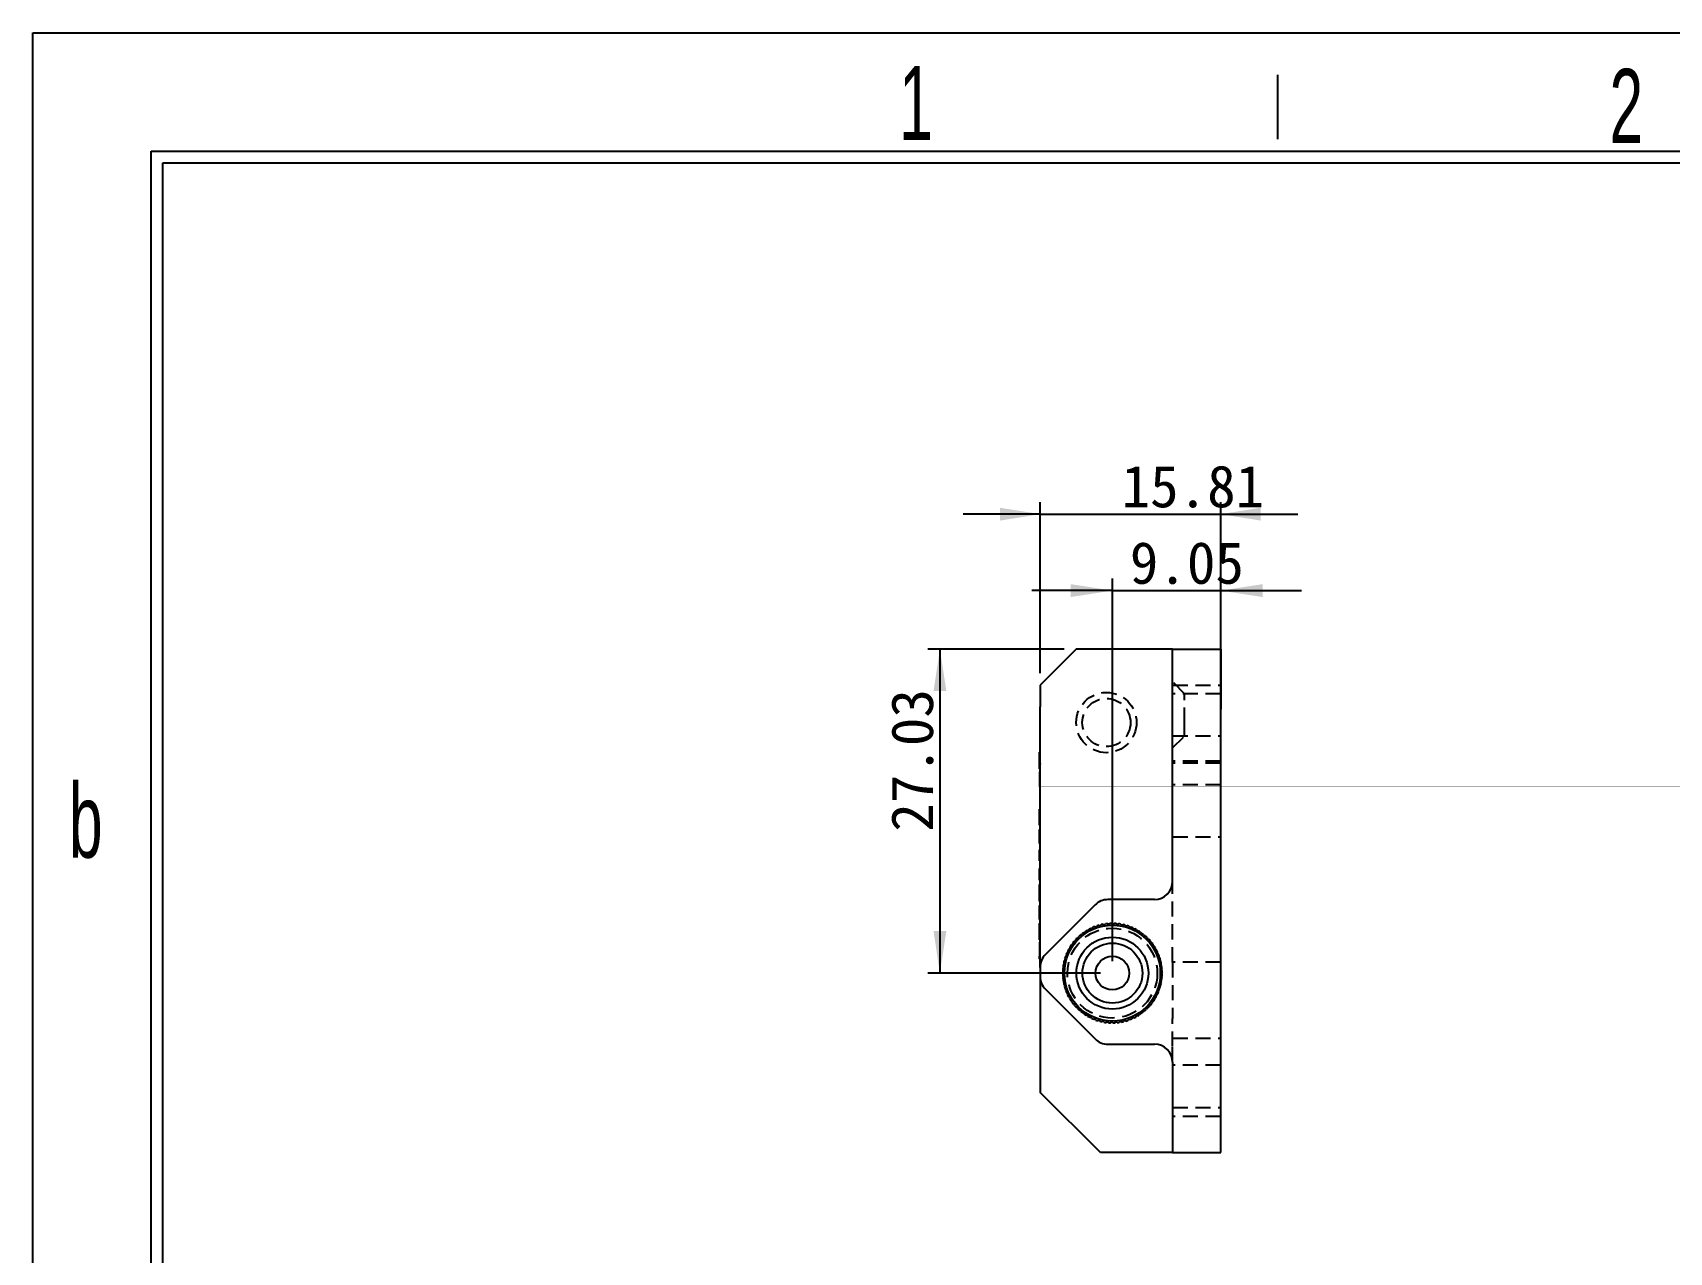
# Model space of a CAD drawing. Extents: x 2 to 295, y 1 to 209.
# Drawn here: x 1.8 to 138.4, y 106.9 to 208.7 of the extents above; entities that cross this region are included whole.
import ezdxf

# ---------------------------------------------------------------- set-up
doc = ezdxf.new("R2010")
doc.units = 0
doc.linetypes.add('SLD-实线', pattern=[0])
doc.linetypes.add('SLD-虚线', pattern=[1.905, 1.27, -0.635])
doc.layers.get('0').update_dxf_attribs({"linetype": 'CONTINUOUS'})
doc.layers.add('DIM', color=5, linetype='SLD-实线')
doc.layers.add('SLD-0', color=179, linetype='SLD-实线')
doc.styles.add('SLDTEXTSTYLE11', font='', dxfattribs={"width": 0.67})
doc.styles.add('SLDTEXTSTYLE12', font='')
doc.styles.add('SLDTEXTSTYLE3', font='GOTHIC.TTF', dxfattribs={"width": 0.61171})
doc.styles.get('SLDTEXTSTYLE11').set_extended_font_data('宋体')
doc.styles.get('SLDTEXTSTYLE12').set_extended_font_data('宋体')
doc.dimstyles.new('SLDDIMSTYLE0', dxfattribs={"dimtxt": 3.5, "dimasz": 3.5, "dimexe": 0, "dimexo": 0.0625, "dimgap": 0.875, "dimtad": 2, "dimrnd": 1e-09, "dimzin": 12, "dimdsep": 46, "dimtxsty": 'SLDTEXTSTYLE11', "dimsah": 1, "dimcen": 0.09, "dimadec": 0, "dimazin": 0, "dimtfac": 1, "dimtmove": 0, "dimatfit": 0, "dimfxl": 0, "dimtolj": 1, "dimtzin": 12, "dimarcsym": 0})
doc.dimstyles.new('SLDDIMSTYLE1', dxfattribs={"dimtxt": 3.5, "dimasz": 3.5, "dimexe": 0, "dimexo": 0.0625, "dimgap": 0.875, "dimtad": 2, "dimrnd": 1e-09, "dimzin": 12, "dimdsep": 46, "dimtxsty": 'SLDTEXTSTYLE11', "dimsah": 1, "dimcen": 0.09, "dimadec": 0, "dimazin": 0, "dimtfac": 1, "dimtofl": 0, "dimtmove": 0, "dimatfit": 3, "dimfxl": 0, "dimtolj": 1, "dimtzin": 12, "dimarcsym": 0})

# ---------------------------------------------------------------- blocks, each defined once
blk = doc.blocks.new('_D')
at = {"layer": 'DIM'}
for p, q in [((85.88, 155.24), (85.88, 169.51)), ((100.95, 158.24), (100.95, 169.51)), ((85.88, 168.51), (79.46, 168.51)), ((85.88, 168.51), (100.95, 168.51)), ((100.95, 168.51), (107.37, 168.51))]:
    blk.add_line(p, q, dxfattribs=at)
for points in [[(85.88, 168.51), (82.54, 169.04), (82.54, 167.97)], [(100.95, 168.51), (104.29, 167.97), (104.29, 169.04)]]:
    blk.add_solid(points, dxfattribs=at)
at = {"layer": 'DIM', "insert": (92.67, 172.58), "char_height": 3.5, "attachment_point": 1, "style": 'SLDTEXTSTYLE12'}
blk.add_mtext('15.81', dxfattribs=at)
blk = doc.blocks.new('_D_1')
at = {"layer": 'DIM'}
for p, q in [((87.88, 157.24), (76.51, 157.24)), ((77.51, 157.24), (77.51, 130.22)), ((90.91, 130.22), (76.51, 130.22))]:
    blk.add_line(p, q, dxfattribs=at)
for points in [[(77.51, 157.24), (76.98, 153.74), (78.05, 153.74)], [(77.51, 130.22), (78.05, 133.72), (76.98, 133.72)]]:
    blk.add_solid(points, dxfattribs=at)
at = {"layer": 'DIM', "insert": (73.44, 142.01), "char_height": 3.5, "attachment_point": 1, "rotation": 90, "style": 'SLDTEXTSTYLE12'}
blk.add_mtext('27.03', dxfattribs=at)
blk = doc.blocks.new('_D_2')
at = {"layer": 'DIM'}
for p, q in [((91.91, 131.22), (91.91, 163.13)), ((100.95, 116.24), (100.95, 163.13)), ((91.91, 162.13), (85.17, 162.13)), ((91.91, 162.13), (100.95, 162.13)), ((100.95, 162.13), (107.68, 162.13))]:
    blk.add_line(p, q, dxfattribs=at)
for points in [[(91.91, 162.13), (88.41, 162.67), (88.41, 161.59)], [(100.95, 162.13), (104.45, 161.59), (104.45, 162.67)]]:
    blk.add_solid(points, dxfattribs=at)
at = {"layer": 'DIM', "insert": (93.36, 166.2), "char_height": 3.5, "attachment_point": 1, "style": 'SLDTEXTSTYLE12'}
blk.add_mtext('9.05', dxfattribs=at)

msp = doc.modelspace()

# ---------------------------------------------------------------- linework, layer by layer
at = {"color": 7, "linetype": 'SLD-实线'}
for p, q in [((88.875, 157.242), (85.875, 154.242)), ((96.93, 157.242), (88.875, 157.242)), ((96.93, 157.242), (100.95, 157.242)), ((96.93, 152.242), (96.93, 157.242)), ((100.95, 157.242), (100.95, 152.242)), ((85.875, 154.242), (85.875, 152.427)), ((85.875, 130.698), (85.875, 152.427)), ((96.93, 137.855), (96.93, 152.242)), ((100.95, 120.267), (100.95, 152.242)), ((85.875, 148.665), (85.819, 148.665)), ((85.875, 146.99), (85.819, 146.99)), ((85.875, 147.251), (85.825, 147.251)), ((85.819, 145.788), (85.875, 145.788)), ((85.875, 143.904), (85.825, 143.904)), ((85.875, 143.655), (85.825, 143.655)), ((85.825, 143.234), (85.825, 143.655)), ((85.819, 142.651), (85.875, 142.651)), ((85.825, 142.565), (85.825, 142.634)), ((85.875, 142.565), (85.825, 142.565)), ((85.875, 142.192), (85.825, 142.192)), ((85.875, 141.411), (85.825, 141.411)), ((85.825, 141.039), (85.825, 141.411)), ((85.875, 141.039), (85.825, 141.039)), ((85.825, 140.221), (85.819, 140.221)), ((85.819, 139.899), (85.825, 139.899)), ((85.875, 140.506), (85.825, 140.506)), ((85.825, 139.589), (85.825, 140.506)), ((85.875, 139.589), (85.825, 139.589)), ((85.875, 138.944), (85.825, 138.944)), ((85.825, 137.977), (85.825, 138.944)), ((85.875, 137.977), (85.825, 137.977)), ((85.875, 137.605), (85.825, 137.605)), ((85.825, 137.171), (85.875, 137.171)), ((85.819, 136.217), (85.875, 136.217)), ((85.825, 135.894), (85.875, 135.894)), ((85.875, 135.857), (85.825, 135.857)), ((90.459, 135.906), (86.317, 131.764)), ((95.423, 136.347), (91.524, 136.347)), ((85.819, 134.691), (85.875, 134.691)), ((85.875, 134.357), (85.819, 134.357)), ((85.819, 134.117), (85.875, 134.117)), ((85.875, 134.326), (85.825, 134.326)), ((85.875, 133.922), (85.825, 133.922)), ((85.825, 133.005), (85.825, 133.922)), ((85.875, 133.005), (85.825, 133.005)), ((85.875, 132.794), (85.825, 132.794)), ((85.819, 131.418), (85.875, 131.418)), ((85.875, 130.698), (85.875, 129.937)), ((85.875, 129.937), (85.875, 120.267)), ((86.317, 128.871), (90.459, 124.729)), ((91.524, 124.287), (95.423, 124.287)), ((96.93, 122.78), (96.93, 120.267)), ((90.9, 115.242), (85.875, 120.267)), ((96.93, 120.267), (96.93, 115.242)), ((100.95, 115.242), (100.95, 120.267)), ((96.93, 115.242), (90.9, 115.242)), ((96.93, 115.242), (100.95, 115.242))]:
    msp.add_line(p, q, dxfattribs=at)
at = {"color": 7, "linetype": 'SLD-虚线'}
for p, q in [((97.93, 153.529), (96.93, 154.529)), ((96.93, 154.242), (100.95, 154.242)), ((96.93, 154.233), (100.95, 154.233)), ((100.95, 153.529), (96.93, 153.529)), ((97.93, 151.096), (97.93, 153.529)), ((97.93, 150.011), (97.93, 151.096)), ((96.93, 150.011), (100.95, 150.011)), ((96.93, 149.011), (97.93, 150.011)), ((85.881, 148.429), (85.819, 148.429)), ((85.825, 147.648), (85.875, 147.648)), ((85.881, 148.665), (85.875, 148.665)), ((100.95, 147.905), (96.93, 147.905)), ((100.95, 147.738), (96.93, 147.738)), ((85.881, 146.904), (85.819, 146.904)), ((85.881, 146.767), (85.819, 146.767)), ((85.881, 146.693), (85.819, 146.693)), ((85.875, 147.45), (85.825, 147.45)), ((85.875, 147.425), (85.825, 147.425)), ((85.875, 147.264), (85.825, 147.264)), ((85.825, 146.52), (85.875, 146.52)), ((85.875, 146.209), (85.825, 146.209)), ((85.881, 146.99), (85.875, 146.99)), ((85.881, 146.073), (85.819, 146.073)), ((85.819, 146.023), (85.881, 146.023)), ((85.819, 145.825), (85.881, 145.825)), ((85.875, 146.048), (85.825, 146.048)), ((85.875, 145.937), (85.825, 145.937)), ((85.875, 145.869), (85.825, 145.869)), ((85.875, 145.788), (85.881, 145.788)), ((100.95, 145.923), (96.93, 145.923)), ((85.875, 143.555), (85.825, 143.555)), ((85.875, 143.544), (85.825, 143.544)), ((85.875, 143.537), (85.825, 143.537)), ((85.819, 142.945), (85.881, 142.945)), ((85.875, 143.383), (85.825, 143.383)), ((85.875, 143.271), (85.825, 143.271)), ((85.875, 143.246), (85.825, 143.246)), ((85.875, 143.184), (85.825, 143.184)), ((85.875, 143.085), (85.825, 143.085)), ((85.875, 143.048), (85.825, 143.048)), ((85.825, 142.949), (85.875, 142.949)), ((85.875, 142.874), (85.825, 142.874)), ((85.875, 142.763), (85.825, 142.763)), ((85.875, 142.682), (85.825, 142.682)), ((85.875, 142.131), (85.825, 142.131)), ((85.825, 142.081), (85.875, 142.081)), ((85.875, 142.651), (85.881, 142.651)), ((85.875, 141.585), (85.825, 141.585)), ((85.875, 141.511), (85.825, 141.511)), ((96.93, 141.573), (100.95, 141.573)), ((85.881, 140.221), (85.825, 140.221)), ((85.875, 140.165), (85.825, 140.165)), ((85.825, 140.135), (85.825, 140.135)), ((85.825, 140.135), (85.875, 140.135)), ((85.875, 140.11), (85.825, 140.11)), ((85.875, 139.961), (85.825, 139.961)), ((85.875, 139.936), (85.825, 139.936)), ((85.825, 139.899), (85.881, 139.899)), ((85.875, 138.578), (85.825, 138.578)), ((85.825, 138.547), (85.825, 138.547)), ((85.825, 138.547), (85.875, 138.547)), ((85.875, 138.523), (85.825, 138.523)), ((85.875, 138.374), (85.825, 138.374)), ((85.875, 138.349), (85.825, 138.349)), ((85.825, 137.99), (85.875, 137.99)), ((85.875, 137.543), (85.825, 137.543)), ((85.875, 137.363), (85.825, 137.363)), ((85.825, 137.345), (85.875, 137.345)), ((96.93, 137.855), (96.93, 137.855)), ((96.93, 131.121), (96.93, 137.855)), ((85.881, 136.514), (85.819, 136.514)), ((85.819, 136.496), (85.881, 136.496)), ((85.819, 136.427), (85.881, 136.427)), ((85.819, 136.291), (85.881, 136.291)), ((85.881, 135.684), (85.819, 135.684)), ((85.875, 136.501), (85.825, 136.501)), ((85.875, 136.496), (85.825, 136.496)), ((85.875, 136.403), (85.825, 136.403)), ((85.875, 135.795), (85.825, 135.795)), ((85.875, 135.683), (85.825, 135.683)), ((85.875, 136.217), (85.881, 136.217)), ((85.875, 134.89), (85.825, 134.89)), ((85.875, 134.121), (85.825, 134.121)), ((85.825, 134.121), (85.825, 134.119)), ((85.825, 133.792), (85.825, 133.922)), ((85.875, 134.691), (85.881, 134.691)), ((85.881, 134.357), (85.875, 134.357)), ((85.875, 134.117), (85.881, 134.117)), ((85.825, 133.538), (85.825, 133.538)), ((85.825, 133.538), (85.875, 133.538)), ((85.875, 133.501), (85.825, 133.501)), ((85.875, 133.365), (85.825, 133.365)), ((85.875, 133.018), (85.825, 133.018)), ((85.825, 132.72), (85.875, 132.72)), ((85.875, 132.683), (85.825, 132.683)), ((85.875, 132.627), (85.825, 132.627)), ((85.819, 131.654), (85.881, 131.654)), ((85.875, 132.398), (85.825, 132.398)), ((85.875, 131.418), (85.881, 131.418)), ((96.93, 131.121), (96.93, 126.427)), ((100.95, 131.121), (96.93, 131.121)), ((96.93, 124.086), (96.93, 126.427)), ((96.93, 124.79), (100.95, 124.79)), ((96.93, 122.78), (96.93, 124.086)), ((100.95, 122.529), (96.93, 122.529)), ((96.93, 119.011), (100.95, 119.011)), ((100.95, 118.242), (96.93, 118.242))]:
    msp.add_line(p, q, dxfattribs=at)
for centre, radius in [((91.403, 151.121), 2.513), ((91.403, 151.121), 2.01), ((91.905, 130.217), 3.75)]:
    msp.add_circle(centre, radius, dxfattribs=at)
at = {"color": 7, "linetype": 'SLD-实线'}
for radius in [4, 3, 2.5, 1.407]:
    msp.add_circle((91.905, 130.217), radius, dxfattribs=at)
for centre, radius, start, end in [((95.423, 137.855), 1.507, 270, 0), ((91.524, 134.84), 1.508, 90, 135), ((89.839, 133.901), 0.12, 247.86815, 350.70827), ((91.905, 130.217), 4.15, 115.58414, 117.99228), ((90.168, 134.067), 0.12, 242.86815, 345.70827), ((91.905, 130.217), 4.15, 110.58414, 112.99228), ((90.51, 134.204), 0.12, 237.86815, 340.70827), ((91.905, 130.217), 4.15, 105.58414, 107.99228), ((90.863, 134.31), 0.12, 232.86815, 335.70827), ((91.905, 130.217), 4.15, 100.58414, 102.99228), ((91.223, 134.385), 0.12, 227.86815, 330.70827), ((91.905, 130.217), 4.15, 95.58414, 97.99228), ((91.589, 134.429), 0.12, 222.86815, 325.70827), ((91.905, 130.217), 4.15, 90.58414, 92.99228), ((91.958, 134.44), 0.12, 217.86815, 320.70827), ((91.905, 130.217), 4.15, 85.58414, 87.99228), ((92.325, 134.42), 0.12, 212.86815, 315.70827), ((91.905, 130.217), 4.15, 80.58414, 82.99228), ((92.69, 134.367), 0.12, 207.86815, 310.70827), ((91.905, 130.217), 4.15, 75.58414, 77.99228), ((93.049, 134.283), 0.12, 202.86815, 305.70827), ((91.905, 130.217), 4.15, 70.58414, 72.99228), ((93.399, 134.168), 0.12, 197.86815, 300.70827), ((91.905, 130.217), 4.15, 65.58414, 67.99228), ((93.738, 134.022), 0.12, 192.86815, 295.70827), ((91.905, 130.217), 4.15, 60.58414, 62.99228), ((94.062, 133.848), 0.12, 187.86815, 290.70827), ((91.905, 130.217), 4.15, 145.58414, 147.99228), ((88.475, 132.682), 0.12, 272.86815, 15.70827), ((91.905, 130.217), 4.15, 140.58414, 142.99228), ((88.703, 132.972), 0.12, 267.86815, 10.70827), ((91.905, 130.217), 4.15, 135.58414, 137.99228), ((88.956, 133.24), 0.12, 262.86815, 5.70827), ((91.905, 130.217), 4.15, 130.58414, 132.99228), ((89.23, 133.486), 0.12, 257.86815, 0.70827), ((91.905, 130.217), 4.15, 125.58414, 127.99228), ((89.526, 133.707), 0.12, 252.86815, 355.70827), ((91.905, 130.217), 4.15, 120.58414, 122.99228), ((91.905, 130.217), 4.15, 55.58414, 57.99228), ((94.371, 133.646), 0.12, 182.86815, 285.70827), ((91.905, 130.217), 4.15, 50.58414, 52.99228), ((94.66, 133.418), 0.12, 177.86815, 280.70827), ((91.905, 130.217), 4.15, 45.58414, 47.99228), ((94.929, 133.166), 0.12, 172.86815, 275.70827), ((91.905, 130.217), 4.15, 40.58414, 42.99228), ((95.174, 132.891), 0.12, 167.86815, 270.70827), ((91.905, 130.217), 4.15, 35.58414, 37.99228), ((95.395, 132.596), 0.12, 162.86815, 265.70827), ((91.905, 130.217), 4.15, 30.58414, 32.99228), ((87.383, 130.698), 1.508, 135, 180), ((91.905, 130.217), 4.15, 165.58414, 167.99228), ((87.839, 131.361), 0.12, 292.86815, 35.70827), ((91.905, 130.217), 4.15, 160.58414, 162.99228), ((87.954, 131.711), 0.12, 287.86815, 30.70827), ((91.905, 130.217), 4.15, 155.58414, 157.99228), ((88.099, 132.049), 0.12, 282.86815, 25.70827), ((91.905, 130.217), 4.15, 150.58414, 152.99228), ((88.274, 132.374), 0.12, 277.86815, 20.70827), ((95.589, 132.283), 0.12, 157.86815, 260.70827), ((91.905, 130.217), 4.15, 25.58414, 27.99228), ((95.755, 131.954), 0.12, 152.86815, 255.70827), ((91.905, 130.217), 4.15, 20.58414, 22.99228), ((95.892, 131.612), 0.12, 147.86815, 250.70827), ((91.905, 130.217), 4.15, 15.58414, 17.99228), ((95.998, 131.259), 0.12, 142.86815, 245.70827), ((91.905, 130.217), 4.15, 10.58414, 12.99228), ((87.383, 129.937), 1.508, 180, 225), ((87.682, 130.269), 0.12, 307.86815, 50.70827), ((91.905, 130.217), 4.15, 180.58414, 182.99228), ((91.905, 130.217), 4.15, 175.58414, 177.99228), ((87.693, 129.901), 0.12, 312.86815, 55.70827), ((87.702, 130.637), 0.12, 302.86815, 45.70827), ((91.905, 130.217), 4.15, 185.58414, 187.99228), ((91.905, 130.217), 4.15, 170.58414, 172.99228), ((87.755, 131.002), 0.12, 297.86815, 40.70827), ((96.073, 130.899), 0.12, 137.86815, 240.70827), ((96.108, 129.796), 0.12, 122.86815, 225.70827), ((96.117, 130.533), 0.12, 132.86815, 235.70827), ((96.129, 130.164), 0.12, 127.86815, 230.70827), ((91.905, 130.217), 4.15, 5.58414, 7.99228), ((91.905, 130.217), 4.15, 355.58414, 357.99228), ((91.905, 130.217), 4.15, 0.58414, 2.99228), ((87.737, 129.535), 0.12, 317.86815, 60.70827), ((91.905, 130.217), 4.15, 190.58414, 192.99228), ((87.812, 129.174), 0.12, 322.86815, 65.70827), ((91.905, 130.217), 4.15, 195.58414, 197.99228), ((87.918, 128.822), 0.12, 327.86815, 70.70827), ((91.905, 130.217), 4.15, 200.58414, 202.99228), ((88.055, 128.479), 0.12, 332.86815, 75.70827), ((91.905, 130.217), 4.15, 205.58414, 207.99228), ((95.711, 128.384), 0.12, 102.86815, 205.70827), ((91.905, 130.217), 4.15, 335.58414, 337.99228), ((95.856, 128.723), 0.12, 107.86815, 210.70827), ((91.905, 130.217), 4.15, 340.58414, 342.99228), ((95.971, 129.073), 0.12, 112.86815, 215.70827), ((91.905, 130.217), 4.15, 345.58414, 347.99228), ((96.055, 129.432), 0.12, 117.86815, 220.70827), ((91.905, 130.217), 4.15, 350.58414, 352.99228), ((88.221, 128.151), 0.12, 337.86815, 80.70827), ((91.905, 130.217), 4.15, 210.58414, 212.99228), ((88.415, 127.837), 0.12, 342.86815, 85.70827), ((91.905, 130.217), 4.15, 215.58414, 217.99228), ((88.636, 127.542), 0.12, 347.86815, 90.70827), ((91.905, 130.217), 4.15, 220.58414, 222.99228), ((88.881, 127.267), 0.12, 352.86815, 95.70827), ((91.905, 130.217), 4.15, 225.58414, 227.99228), ((89.15, 127.015), 0.12, 357.86815, 100.70827), ((91.905, 130.217), 4.15, 230.58414, 232.99228), ((94.58, 126.948), 0.12, 77.86815, 180.70827), ((91.905, 130.217), 4.15, 310.58414, 312.99228), ((94.854, 127.193), 0.12, 82.86815, 185.70827), ((91.905, 130.217), 4.15, 315.58414, 317.99228), ((95.107, 127.462), 0.12, 87.86815, 190.70827), ((91.905, 130.217), 4.15, 320.58414, 322.99228), ((95.335, 127.751), 0.12, 92.86815, 195.70827), ((91.905, 130.217), 4.15, 325.58414, 327.99228), ((95.536, 128.06), 0.12, 97.86815, 200.70827), ((91.905, 130.217), 4.15, 330.58414, 332.99228), ((89.44, 126.787), 0.12, 2.86815, 105.70827), ((91.905, 130.217), 4.15, 235.58414, 237.99228), ((89.748, 126.585), 0.12, 7.86815, 110.70827), ((91.905, 130.217), 4.15, 240.58414, 242.99228), ((90.073, 126.411), 0.12, 12.86815, 115.70827), ((91.905, 130.217), 4.15, 245.58414, 247.99228), ((90.411, 126.266), 0.12, 17.86815, 120.70827), ((91.905, 130.217), 4.15, 250.58414, 252.99228), ((90.761, 126.151), 0.12, 22.86815, 125.70827), ((91.905, 130.217), 4.15, 255.58414, 257.99228), ((91.12, 126.067), 0.12, 27.86815, 130.70827), ((91.905, 130.217), 4.15, 260.58414, 262.99228), ((91.485, 126.014), 0.12, 32.86815, 135.70827), ((91.905, 130.217), 4.15, 265.58414, 267.99228), ((91.853, 125.993), 0.12, 37.86815, 140.70827), ((91.905, 130.217), 4.15, 270.58414, 272.99228), ((92.221, 126.005), 0.12, 42.86815, 145.70827), ((91.905, 130.217), 4.15, 275.58414, 277.99228), ((92.587, 126.048), 0.12, 47.86815, 150.70827), ((91.905, 130.217), 4.15, 280.58414, 282.99228), ((92.947, 126.124), 0.12, 52.86815, 155.70827), ((91.905, 130.217), 4.15, 285.58414, 287.99228), ((93.3, 126.23), 0.12, 57.86815, 160.70827), ((91.905, 130.217), 4.15, 290.58414, 292.99228), ((93.642, 126.367), 0.12, 62.86815, 165.70827), ((91.905, 130.217), 4.15, 295.58414, 297.99228), ((93.971, 126.533), 0.12, 67.86815, 170.70827), ((91.905, 130.217), 4.15, 300.58414, 302.99228), ((94.285, 126.727), 0.12, 72.86815, 175.70827), ((91.905, 130.217), 4.15, 305.58414, 307.99228), ((91.524, 125.795), 1.507, 225, 270), ((95.423, 122.78), 1.508, 0, 90)]:
    msp.add_arc(centre, radius, start, end, dxfattribs=at)
for points, knots in [([(85.825, 147.251), (85.825, 147.394), (85.825, 147.68), (85.825, 148.053), (85.825, 148.333), (85.825, 148.514), (85.825, 148.647), (85.825, 148.656), (85.825, 148.661)], [0, 0, 0, 0, 0.2052422, 0.4115467, 0.5258561, 0.6406458, 0.7747363, 1, 1, 1, 1]), ([(85.825, 146.985), (85.825, 146.986), (85.825, 146.995), (85.825, 146.953), (85.825, 146.882), (85.825, 146.83), (85.825, 146.817)], [0, 0, 0, 0, 0.1038483, 0.488341, 0.8766986, 1, 1, 1, 1]), ([(85.825, 146.817), (85.825, 146.769), (85.825, 146.66), (85.825, 146.426), (85.825, 146.183), (85.825, 145.983), (85.825, 145.864), (85.825, 145.803), (85.825, 145.783), (85.825, 145.788), (85.825, 145.788)], [0, 0, 0, 0, 0.1460739, 0.3273233, 0.5580804, 0.717682, 0.8389344, 0.9191285, 0.9998186, 1, 1, 1, 1]), ([(85.825, 143.73), (85.825, 143.755), (85.825, 143.783), (85.825, 143.843), (85.825, 143.873), (85.825, 143.904)], [0, 0, 0, 0, 0.5, 0.5, 1, 1, 1, 1]), ([(85.825, 143.655), (85.825, 143.66), (85.825, 143.664), (85.825, 143.67), (85.825, 143.675), (85.825, 143.681), (85.825, 143.688), (85.825, 143.7), (85.825, 143.714), (85.825, 143.73)], [0, 0, 0, 0, 0.00003171532, 0.00003171532, 0.00003171532, 0.00006345519, 0.00006345519, 0.00006345519, 0.00012108672, 0.00012108672, 0.00012108672, 0.00012108672]), ([(85.825, 142.701), (85.825, 142.727), (85.825, 142.757), (85.825, 142.817), (85.825, 142.848), (85.825, 142.938), (85.825, 142.998), (85.825, 143.092), (85.825, 143.128), (85.825, 143.189), (85.825, 143.214), (85.825, 143.234)], [0, 0, 0, 0, 0.125, 0.125, 0.25, 0.25, 0.5, 0.5, 0.75, 0.75, 1, 1, 1, 1]), ([(85.825, 142.651), (85.825, 142.652), (85.825, 142.653), (85.825, 142.666), (85.825, 142.684), (85.825, 142.697), (85.825, 142.701)], [0, 0, 0, 0, 0.285496, 0.573458, 0.8615692, 1, 1, 1, 1]), ([(85.825, 141.504), (85.825, 141.556), (85.825, 141.63), (85.825, 141.782), (85.825, 141.86), (85.825, 142.004), (85.825, 142.066), (85.825, 142.154), (85.825, 142.181), (85.825, 142.192)], [0, 0, 0, 0, 0.25, 0.25, 0.5, 0.5, 0.75, 0.75, 1, 1, 1, 1]), ([(85.825, 141.411), (85.825, 141.411), (85.825, 141.411), (85.825, 141.411), (85.825, 141.411), (85.825, 141.41), (85.825, 141.419), (85.825, 141.439), (85.825, 141.504)], [0, 0, 0, 0, 0.5, 0.625, 0.625, 0.75, 0.75, 1, 1, 1, 1]), ([(85.825, 137.543), (85.825, 137.571), (85.825, 137.585), (85.825, 137.602), (85.825, 137.605), (85.825, 137.605)], [0, 0, 0, 0, 0.5, 0.5, 1, 1, 1, 1]), ([(85.825, 137.245), (85.825, 137.29), (85.825, 137.346), (85.825, 137.453), (85.825, 137.505), (85.825, 137.543)], [0, 0, 0, 0, 0.5, 0.5, 1, 1, 1, 1]), ([(85.825, 136.942), (85.825, 136.965), (85.825, 136.988), (85.825, 137.01), (85.825, 137.032), (85.825, 137.054), (85.825, 137.076), (85.825, 137.108), (85.825, 137.14), (85.825, 137.171)], [0, 0, 0, 0, 0.0000743729, 0.0000743729, 0.0000743729, 0.00014869873, 0.00014869873, 0.00014869873, 0.00026024574, 0.00026024574, 0.00026024574, 0.00026024574]), ([(85.825, 136.34), (85.825, 136.423), (85.825, 136.529), (85.825, 136.737), (85.825, 136.843), (85.825, 136.942)], [0, 0, 0, 0, 0.5, 0.5, 1, 1, 1, 1]), ([(85.825, 136.221), (85.825, 136.22), (85.825, 136.218), (85.825, 136.259), (85.825, 136.312), (85.825, 136.34)], [0, 0, 0, 0, 0.1892428, 0.5712563, 1, 1, 1, 1]), ([(85.825, 134.871), (85.825, 134.943), (85.825, 135.032), (85.825, 135.224), (85.825, 135.325), (85.825, 135.525), (85.825, 135.621), (85.825, 135.766), (85.825, 135.829), (85.825, 135.857)], [0, 0, 0, 0, 0.25, 0.25, 0.5, 0.5, 0.75, 0.75, 1, 1, 1, 1]), ([(85.825, 134.702), (85.825, 134.702), (85.825, 134.702), (85.825, 134.776), (85.825, 134.845), (85.825, 134.871)], [0, 0, 0, 0, 0.430847, 0.7853406, 1, 1, 1, 1]), ([(85.825, 134.326), (85.825, 134.334), (85.825, 134.35), (85.825, 134.358), (85.825, 134.355), (85.825, 134.355)], [0, 0, 0, 0, 0.4291322, 0.8555909, 1, 1, 1, 1]), ([(85.825, 134.14), (85.825, 134.163), (85.825, 134.199), (85.825, 134.267), (85.825, 134.302), (85.825, 134.326)], [0, 0, 0, 0, 0.5, 0.5, 1, 1, 1, 1]), ([(85.825, 134.119), (85.825, 134.119), (85.825, 134.117), (85.825, 134.125), (85.825, 134.136), (85.825, 134.14)], [0, 0, 0, 0, 0.2399994, 0.6829716, 1, 1, 1, 1]), ([(85.825, 133.922), (85.825, 133.934), (85.825, 133.964), (85.825, 134.017), (85.825, 134.056), (85.825, 134.07), (85.825, 134.071)], [0, 0, 0, 0, 0.2612919, 0.7103876, 0.9849114, 1, 1, 1, 1]), ([(85.825, 132.794), (85.825, 132.763), (85.825, 132.708), (85.825, 132.586), (85.825, 132.539), (85.825, 132.433), (85.825, 132.374), (85.825, 132.251), (85.825, 132.187), (85.825, 132.06), (85.825, 131.997), (85.825, 131.814), (85.825, 131.705), (85.825, 131.623)], [0, 0, 0, 0, 0.25, 0.25, 0.375, 0.375, 0.5, 0.5, 0.625, 0.625, 0.75, 0.75, 1, 1, 1, 1]), ([(85.825, 131.429), (85.825, 131.425), (85.825, 131.411), (85.825, 131.443), (85.825, 131.499), (85.825, 131.586), (85.825, 131.623)], [0, 0, 0, 0, 0.1088838, 0.4355807, 0.7602657, 1, 1, 1, 1])]:
    msp.add_open_spline(points, degree=3, knots=knots, dxfattribs=at)
at = {"color": 7, "linetype": 'SLD-虚线'}
for points, knots in [([(85.875, 147.691), (85.875, 147.674), (85.875, 147.66), (85.875, 147.646), (85.875, 147.648), (85.875, 147.648), (85.875, 147.648), (85.875, 147.648), (85.875, 147.648), (85.875, 147.648), (85.875, 147.648), (85.875, 147.648), (85.875, 147.648), (85.875, 147.646), (85.875, 147.656), (85.875, 147.668), (85.875, 147.685)], [0, 0, 0, 0, 0.03125, 0.03125, 0.0625, 0.0625, 0.125, 0.25, 0.5, 0.75, 0.875, 0.9375, 0.9375, 0.96875, 0.96875, 1, 1, 1, 1]), ([(85.825, 142.719), (85.825, 142.724), (85.825, 142.742), (85.825, 142.755), (85.825, 142.761), (85.825, 142.763)], [0, 0, 0, 0, 0.2586766, 0.7854754, 1, 1, 1, 1]), ([(85.825, 138.349), (85.825, 138.354), (85.825, 138.367), (85.825, 138.38), (85.825, 138.363), (85.825, 138.378), (85.825, 138.374), (85.825, 138.373), (85.825, 138.375), (85.825, 138.372), (85.825, 138.371)], [0, 0, 0, 0, 0.0147744, 0.0326939, 0.106998, 0.401979, 0.7278457, 0.8737507, 0.9543272, 1, 1, 1, 1]), ([(85.825, 137.363), (85.825, 137.354), (85.825, 137.352), (85.825, 137.348), (85.825, 137.347), (85.825, 137.344), (85.825, 137.345), (85.825, 137.345), (85.825, 137.345), (85.825, 137.345), (85.825, 137.345)], [0, 0, 0, 0, 0.0625, 0.0625, 0.125, 0.125, 0.25, 0.25, 0.5, 1, 1, 1, 1]), ([(85.825, 133.34), (85.825, 133.354), (85.825, 133.362), (85.825, 133.366), (85.825, 133.365), (85.825, 133.365), (85.825, 133.365), (85.825, 133.365), (85.825, 133.365)], [0, 0, 0, 0, 0.125, 0.125, 0.25, 0.25, 0.5, 1, 1, 1, 1])]:
    msp.add_open_spline(points, degree=3, knots=knots, dxfattribs=at)
at = {"color": 7, "linetype": 'SLD-实线'}
msp.add_open_spline([(85.825, 137.171), (85.825, 137.185), (85.825, 137.206), (85.825, 137.245)], degree=3, dxfattribs=at)
at = {"layer": 'SLD-0'}
for p, q in [((1.812, 208.674), (295.107, 208.674)), ((1.812, 1.294), (1.812, 208.674)), ((12.675, 7.219), (12.675, 197.811)), ((12.675, 197.811), (289.181, 197.811))]:
    msp.add_line(p, q, dxfattribs=at)
at = {"layer": 'SLD-0', "color": 6, "linetype": 'SLD-实线'}
for p, q in [((105.701, 199.786), (105.701, 205.169)), ((11.687, 6.231), (11.687, 198.799)), ((11.687, 198.799), (290.169, 198.799))]:
    msp.add_line(p, q, dxfattribs=at)

# ---------------------------------------------------------------- texts
at = {"layer": 'SLD-0', "char_height": 6.172, "attachment_point": 1, "style": 'SLDTEXTSTYLE3'}
for s, insert in [('1', (74.111, 205.899)), ('2', (133.388, 205.655)), ('b', (4.835, 146.019))]:
    msp.add_mtext(s, dxfattribs=dict(at, insert=insert))

# ---------------------------------------------------------------- dimensions: what is measured, and where the dimension line sits
at = {"layer": 'DIM'}
for base, p1, p2, picture, middle in [((100.9500462, 168.506213606), (85.8750462, 154.242302101), (100.9500462, 157.242302101), '_D', (96.0777148, 168.506213606)), ((100.9500462, 162.132090928), (91.9050462, 130.216802101), (100.9500462, 115.242302101), '_D_2', (96.0777148, 162.132090928))]:
    dim = msp.add_linear_dim(base=base, p1=p1, p2=p2, dimstyle='SLDDIMSTYLE0', dxfattribs=at)
    dim.commit()
    dim.dimension.update_dxf_attribs({"geometry": picture, "text_midpoint": middle, "dimtype": 160})
dim = msp.add_linear_dim(base=(77.5139, 130.2168), p1=(88.875, 157.2423), p2=(91.905, 130.2168), angle=90, dimstyle='SLDDIMSTYLE1', dxfattribs=at)
dim.commit()
dim.dimension.update_dxf_attribs({"geometry": '_D_1', "text_midpoint": (77.5139, 145.4113), "dimtype": 160})

doc.saveas('drawing.dxf')
